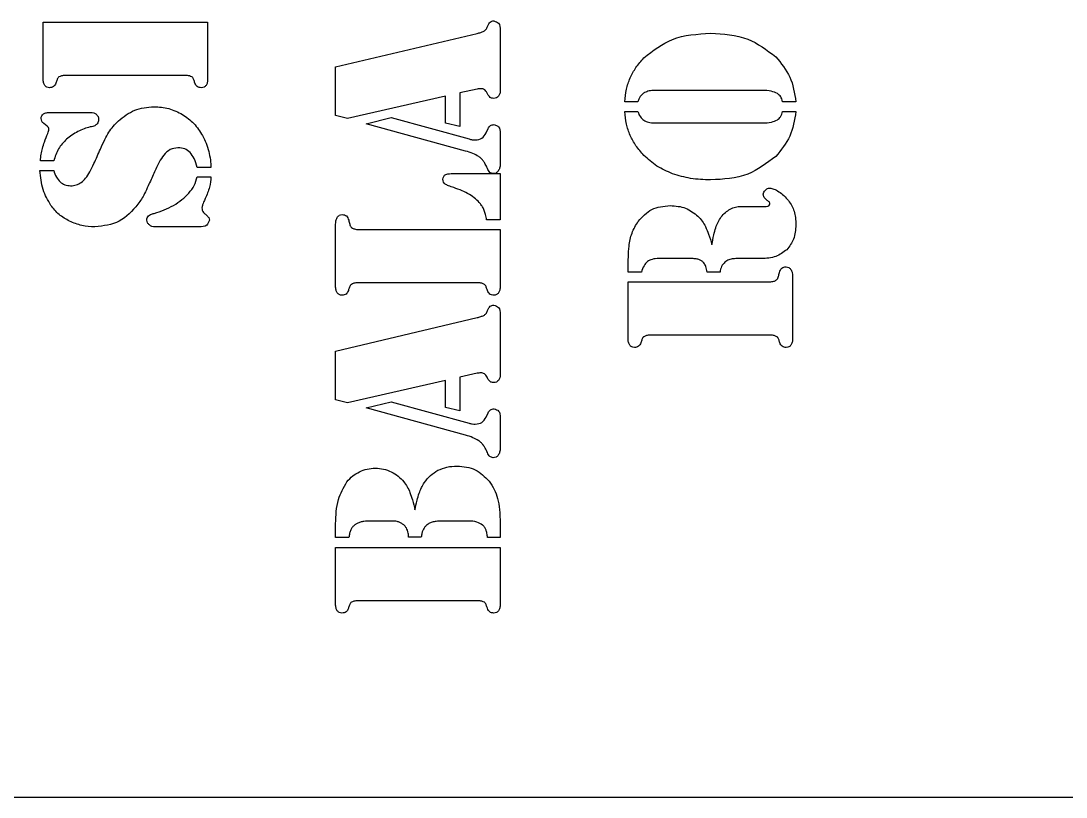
# Model space of a CAD drawing. Header units: millimetres. Extents: x -232 to 122, y -10 to 110.
# Drawn here: x -180.3 to -116.8, y 0 to 47.2 of the extents above; entities that cross this region are included whole.
import ezdxf

# ---------------------------------------------------------------- set-up
doc = ezdxf.new("R2010")
doc.units = ezdxf.units.MM
doc.layers.get('0').update_dxf_attribs({"linetype": 'CONTINUOUS'})

msp = doc.modelspace()

# ---------------------------------------------------------------- linework, layer by layer
for p, q in [((-178.996, 43.681), (-178.996, 47.131)), ((-178.996, 47.131), (-168.996, 47.131)), ((-168.996, 47.131), (-168.996, 43.681)), ((-161.216, 44.402), (-152.608, 46.439)), ((-151.216, 46.629), (-151.216, 42.974)), ((-170.33, 43.879), (-177.663, 43.879)), ((-161.216, 41.45), (-161.216, 44.402)), ((-154.542, 42.615), (-160.498, 41.267)), ((-154.542, 40.974), (-154.542, 42.615)), ((-152.608, 43.054), (-153.67, 42.82)), ((-153.67, 42.82), (-153.67, 40.776)), ((-135.267, 42.974), (-141.817, 42.974)), ((-142.843, 42.285), (-143.634, 42.285)), ((-133.238, 42.285), (-134.044, 42.285)), ((-178.528, 41.637), (-176.11, 41.637)), ((-160.498, 41.267), (-161.216, 41.45)), ((-159.355, 40.944), (-157.839, 41.318)), ((-157.839, 41.318), (-153.106, 40.021)), ((-143.634, 41.684), (-142.843, 41.684)), ((-134.044, 41.684), (-133.238, 41.684)), ((-178.747, 40.809), (-178.96, 40.97)), ((-153.319, 39.289), (-159.355, 40.944)), ((-153.67, 40.776), (-154.542, 40.974)), ((-141.817, 41.003), (-135.267, 41.003)), ((-152.066, 40.395), (-151.949, 40.651)), ((-151.216, 40.358), (-151.216, 38.498)), ((-178.352, 38.684), (-179.158, 38.684)), ((-168.799, 38.281), (-169.634, 38.281)), ((-179.194, 38.106), (-178.352, 38.106)), ((-169.634, 37.725), (-168.799, 37.725)), ((-154.198, 37.912), (-151.641, 37.912)), ((-151.641, 37.912), (-151.216, 37.912)), ((-151.216, 37.912), (-151.216, 35.113)), ((-136.564, 35.919), (-135.048, 35.919)), ((-151.216, 35.113), (-152.037, 35.113)), ((-169.524, 34.677), (-172.191, 34.677)), ((-161.216, 31.069), (-161.216, 34.776)), ((-159.832, 34.52), (-151.216, 34.52)), ((-151.216, 34.52), (-151.216, 31.069)), ((-139.634, 32.747), (-141.575, 32.747)), ((-135.333, 32.747), (-136.564, 32.747)), ((-143.436, 31.919), (-143.436, 32.109)), ((-142.623, 31.919), (-143.436, 31.919)), ((-137.846, 31.926), (-138.63, 31.926)), ((-152.549, 31.267), (-159.883, 31.267)), ((-143.436, 27.89), (-143.436, 31.34)), ((-143.436, 31.34), (-134.828, 31.34)), ((-133.436, 31.596), (-133.436, 27.89)), ((-151.216, 29.347), (-151.216, 25.692)), ((-161.216, 27.12), (-152.608, 29.157)), ((-134.769, 28.087), (-142.103, 28.087)), ((-161.216, 24.168), (-161.216, 27.12)), ((-152.608, 25.772), (-153.67, 25.538)), ((-153.67, 25.538), (-153.67, 23.494)), ((-154.542, 25.333), (-160.498, 23.985)), ((-154.542, 23.692), (-154.542, 25.333)), ((-160.498, 23.985), (-161.216, 24.168)), ((-159.355, 23.662), (-157.839, 24.036)), ((-153.319, 22.007), (-159.355, 23.662)), ((-157.839, 24.036), (-153.106, 22.739)), ((-153.67, 23.494), (-154.542, 23.692)), ((-152.066, 23.113), (-151.949, 23.369)), ((-151.216, 23.076), (-151.216, 21.216)), ((-161.216, 15.78), (-161.216, 16.622)), ((-157.626, 16.783), (-159.297, 16.783)), ((-153.121, 16.783), (-154.784, 16.783)), ((-151.216, 16.651), (-151.216, 15.78)), ((-160.41, 15.78), (-161.216, 15.78)), ((-156.015, 15.802), (-156.777, 15.802)), ((-151.216, 15.78), (-151.985, 15.78)), ((-161.216, 11.736), (-161.216, 15.186)), ((-161.216, 15.186), (-151.216, 15.186)), ((-151.216, 15.186), (-151.216, 11.736)), ((-152.549, 11.933), (-159.883, 11.933)), ((-232.36, 0), (-110.519, 0))]:
    msp.add_line(p, q)
for points, knots in [([(-151.978, 46.864), (-151.954, 46.919), (-151.913, 47.015), (-151.845, 47.094), (-151.817, 47.128)], [0, 0, 0, 0, 0.01801946, 0.03106318, 0.03106318, 0.03106318, 0.03106318]), ([(-151.817, 47.128), (-151.786, 47.149), (-151.72, 47.195), (-151.64, 47.199), (-151.597, 47.201)], [0, 0, 0, 0, 0.01099505, 0.02358325, 0.02358325, 0.02358325, 0.02358325]), ([(-151.597, 47.201), (-151.487, 47.165), (-151.224, 47.08), (-151.219, 46.795), (-151.216, 46.629)], [0, 0, 0, 0, 0.03194387, 0.07584636, 0.07584636, 0.07584636, 0.07584636]), ([(-152.608, 46.439), (-152.536, 46.458), (-152.4, 46.495), (-152.268, 46.547), (-152.205, 46.571)], [0, 0, 0, 0, 0.02231494, 0.04242236, 0.04242236, 0.04242236, 0.04242236]), ([(-152.205, 46.571), (-152.16, 46.603), (-152.055, 46.678), (-152.006, 46.797), (-151.978, 46.864)], [0, 0, 0, 0, 0.01650896, 0.03773305, 0.03773305, 0.03773305, 0.03773305]), ([(-142.476, 44.952), (-141.919, 45.387), (-140.733, 46.315), (-139.225, 46.401), (-138.425, 46.446)], [0, 0, 0, 0, 0.2071255, 0.4410805, 0.4410805, 0.4410805, 0.4410805]), ([(-138.425, 46.446), (-137.642, 46.404), (-136.172, 46.324), (-135.007, 45.434), (-134.462, 45.018)], [0, 0, 0, 0, 0.2289928, 0.4300635, 0.4300635, 0.4300635, 0.4300635]), ([(-143.311, 43.732), (-143.203, 43.949), (-142.981, 44.394), (-142.647, 44.763), (-142.476, 44.952)], [0, 0, 0, 0, 0.0723927, 0.1484423, 0.1484423, 0.1484423, 0.1484423]), ([(-134.462, 45.018), (-134.136, 44.625), (-133.474, 43.829), (-133.318, 42.805), (-133.238, 42.285)], [0, 0, 0, 0, 0.1500287, 0.30448, 0.30448, 0.30448, 0.30448]), ([(-177.663, 43.879), (-177.739, 43.878), (-177.87, 43.876), (-177.987, 43.816), (-178.037, 43.791)], [0, 0, 0, 0, 0.02226984, 0.03883973, 0.03883973, 0.03883973, 0.03883973]), ([(-169.956, 43.791), (-170.006, 43.816), (-170.122, 43.876), (-170.254, 43.878), (-170.33, 43.879)], [0, 0, 0, 0, 0.01656979, 0.03883968, 0.03883968, 0.03883968, 0.03883968]), ([(-178.897, 43.274), (-178.926, 43.331), (-178.991, 43.458), (-178.994, 43.601), (-178.996, 43.681)], [0, 0, 0, 0, 0.01883026, 0.04231246, 0.04231246, 0.04231246, 0.04231246]), ([(-178.615, 43.131), (-178.673, 43.137), (-178.785, 43.148), (-178.861, 43.232), (-178.897, 43.274)], [0, 0, 0, 0, 0.01659768, 0.03268203, 0.03268203, 0.03268203, 0.03268203]), ([(-178.22, 43.424), (-178.26, 43.339), (-178.339, 43.169), (-178.524, 43.144), (-178.615, 43.131)], [0, 0, 0, 0, 0.02641429, 0.05237773, 0.05237773, 0.05237773, 0.05237773]), ([(-178.121, 43.706), (-178.132, 43.676), (-178.168, 43.583), (-178.199, 43.488), (-178.22, 43.424)], [0, 0, 0, 0, 0.00967846, 0.02989185, 0.02989185, 0.02989185, 0.02989185]), ([(-178.037, 43.791), (-178.056, 43.777), (-178.089, 43.755), (-178.112, 43.721), (-178.121, 43.706)], [0, 0, 0, 0, 0.00690771, 0.01201784, 0.01201784, 0.01201784, 0.01201784]), ([(-169.872, 43.706), (-169.881, 43.721), (-169.903, 43.755), (-169.937, 43.777), (-169.956, 43.791)], [0, 0, 0, 0, 0.00511024, 0.01201788, 0.01201788, 0.01201788, 0.01201788]), ([(-169.773, 43.424), (-169.794, 43.488), (-169.825, 43.583), (-169.86, 43.676), (-169.872, 43.706)], [0, 0, 0, 0, 0.0202134, 0.02989186, 0.02989186, 0.02989186, 0.02989186]), ([(-169.377, 43.131), (-169.469, 43.144), (-169.654, 43.169), (-169.733, 43.339), (-169.773, 43.424)], [0, 0, 0, 0, 0.02596343, 0.05237773, 0.05237773, 0.05237773, 0.05237773]), ([(-169.095, 43.274), (-169.132, 43.232), (-169.207, 43.148), (-169.32, 43.137), (-169.377, 43.131)], [0, 0, 0, 0, 0.0160844, 0.03268199, 0.03268199, 0.03268199, 0.03268199]), ([(-168.996, 43.681), (-168.998, 43.601), (-169.002, 43.458), (-169.067, 43.331), (-169.095, 43.274)], [0, 0, 0, 0, 0.0234822, 0.04231247, 0.04231247, 0.04231247, 0.04231247]), ([(-143.634, 42.285), (-143.612, 42.54), (-143.571, 43.037), (-143.396, 43.505), (-143.311, 43.732)], [0, 0, 0, 0, 0.0763756, 0.1488615, 0.1488615, 0.1488615, 0.1488615]), ([(-152.388, 43.076), (-152.428, 43.076), (-152.501, 43.074), (-152.574, 43.061), (-152.608, 43.054)], [0, 0, 0, 0, 0.01173448, 0.0221225, 0.0221225, 0.0221225, 0.0221225]), ([(-152.169, 43.018), (-152.201, 43.035), (-152.269, 43.071), (-152.347, 43.075), (-152.388, 43.076)], [0, 0, 0, 0, 0.01082289, 0.02299931, 0.02299931, 0.02299931, 0.02299931]), ([(-152.007, 42.813), (-152.03, 42.856), (-152.072, 42.935), (-152.139, 42.992), (-152.169, 43.018)], [0, 0, 0, 0, 0.01463834, 0.02629676, 0.02629676, 0.02629676, 0.02629676]), ([(-151.824, 42.549), (-151.853, 42.58), (-151.926, 42.659), (-151.977, 42.754), (-152.007, 42.813)], [0, 0, 0, 0, 0.01259488, 0.03222606, 0.03222606, 0.03222606, 0.03222606]), ([(-151.322, 42.622), (-151.361, 42.584), (-151.439, 42.506), (-151.549, 42.496), (-151.604, 42.49)], [0, 0, 0, 0, 0.01583185, 0.03201376, 0.03201376, 0.03201376, 0.03201376]), ([(-151.216, 42.974), (-151.219, 42.906), (-151.225, 42.779), (-151.291, 42.672), (-151.322, 42.622)], [0, 0, 0, 0, 0.01995765, 0.03728281, 0.03728281, 0.03728281, 0.03728281]), ([(-142.674, 42.633), (-142.704, 42.585), (-142.773, 42.475), (-142.818, 42.353), (-142.843, 42.285)], [0, 0, 0, 0, 0.01707256, 0.03875493, 0.03875493, 0.03875493, 0.03875493]), ([(-142.432, 42.842), (-142.48, 42.812), (-142.572, 42.755), (-142.641, 42.673), (-142.674, 42.633)], [0, 0, 0, 0, 0.01676738, 0.03212496, 0.03212496, 0.03212496, 0.03212496]), ([(-141.817, 42.974), (-141.935, 42.971), (-142.149, 42.966), (-142.344, 42.88), (-142.432, 42.842)], [0, 0, 0, 0, 0.03495444, 0.06346465, 0.06346465, 0.06346465, 0.06346465]), ([(-134.359, 42.776), (-134.483, 42.833), (-134.77, 42.966), (-135.087, 42.971), (-135.267, 42.974)], [0, 0, 0, 0, 0.04054062, 0.09388402, 0.09388402, 0.09388402, 0.09388402]), ([(-134.158, 42.582), (-134.184, 42.617), (-134.242, 42.692), (-134.318, 42.747), (-134.359, 42.776)], [0, 0, 0, 0, 0.01326107, 0.02812054, 0.02812054, 0.02812054, 0.02812054]), ([(-134.044, 42.285), (-134.058, 42.343), (-134.084, 42.446), (-134.135, 42.54), (-134.158, 42.582)], [0, 0, 0, 0, 0.01767432, 0.03188523, 0.03188523, 0.03188523, 0.03188523]), ([(-174.425, 41.117), (-174.108, 41.369), (-173.474, 41.873), (-172.667, 41.945), (-172.264, 41.981)], [0, 0, 0, 0, 0.1187182, 0.2373697, 0.2373697, 0.2373697, 0.2373697]), ([(-172.264, 41.981), (-171.957, 41.962), (-171.348, 41.925), (-170.804, 41.649), (-170.535, 41.512)], [0, 0, 0, 0, 0.0912323, 0.1808383, 0.1808383, 0.1808383, 0.1808383]), ([(-151.604, 42.49), (-151.648, 42.491), (-151.727, 42.493), (-151.794, 42.532), (-151.824, 42.549)], [0, 0, 0, 0, 0.01290394, 0.02306178, 0.02306178, 0.02306178, 0.02306178]), ([(-179.121, 41.256), (-179.116, 41.317), (-179.107, 41.433), (-179.02, 41.509), (-178.978, 41.545)], [0, 0, 0, 0, 0.01749298, 0.03344124, 0.03344124, 0.03344124, 0.03344124]), ([(-178.978, 41.545), (-178.918, 41.572), (-178.775, 41.634), (-178.618, 41.636), (-178.528, 41.637)], [0, 0, 0, 0, 0.01964614, 0.0463927, 0.0463927, 0.0463927, 0.0463927]), ([(-176.11, 41.637), (-176.043, 41.633), (-175.916, 41.625), (-175.812, 41.551), (-175.762, 41.516)], [0, 0, 0, 0, 0.01955722, 0.03749338, 0.03749338, 0.03749338, 0.03749338]), ([(-175.762, 41.516), (-175.722, 41.472), (-175.642, 41.384), (-175.632, 41.265), (-175.626, 41.205)], [0, 0, 0, 0, 0.01716191, 0.03479815, 0.03479815, 0.03479815, 0.03479815]), ([(-170.535, 41.512), (-170.287, 41.34), (-169.789, 40.995), (-169.466, 40.481), (-169.304, 40.223)], [0, 0, 0, 0, 0.0894141, 0.1799021, 0.1799021, 0.1799021, 0.1799021]), ([(-143.311, 40.241), (-143.396, 40.468), (-143.571, 40.934), (-143.613, 41.43), (-143.634, 41.684)], [0, 0, 0, 0, 0.0722246, 0.1485095, 0.1485095, 0.1485095, 0.1485095]), ([(-142.843, 41.684), (-142.799, 41.572), (-142.72, 41.368), (-142.557, 41.223), (-142.484, 41.157)], [0, 0, 0, 0, 0.03546728, 0.06460906, 0.06460906, 0.06460906, 0.06460906]), ([(-133.238, 41.684), (-133.319, 41.167), (-133.48, 40.147), (-134.137, 39.351), (-134.462, 38.959)], [0, 0, 0, 0, 0.1540057, 0.3036754, 0.3036754, 0.3036754, 0.3036754]), ([(-134.359, 41.179), (-134.29, 41.24), (-134.135, 41.376), (-134.076, 41.575), (-134.044, 41.684)], [0, 0, 0, 0, 0.02720133, 0.06063424, 0.06063424, 0.06063424, 0.06063424]), ([(-178.96, 40.97), (-179.007, 41.01), (-179.096, 41.085), (-179.113, 41.201), (-179.121, 41.256)], [0, 0, 0, 0, 0.01775424, 0.033835, 0.033835, 0.033835, 0.033835]), ([(-178.652, 40.604), (-178.655, 40.646), (-178.661, 40.727), (-178.72, 40.783), (-178.747, 40.809)], [0, 0, 0, 0, 0.0123202, 0.02336547, 0.02336547, 0.02336547, 0.02336547]), ([(-176.147, 40.75), (-176.269, 40.717), (-176.525, 40.649), (-176.763, 40.532), (-176.886, 40.472)], [0, 0, 0, 0, 0.03806747, 0.07922089, 0.07922089, 0.07922089, 0.07922089]), ([(-175.865, 40.827), (-175.902, 40.813), (-175.993, 40.779), (-176.09, 40.761), (-176.147, 40.75)], [0, 0, 0, 0, 0.01193219, 0.02928468, 0.02928468, 0.02928468, 0.02928468]), ([(-175.722, 40.933), (-175.742, 40.912), (-175.785, 40.87), (-175.838, 40.842), (-175.865, 40.827)], [0, 0, 0, 0, 0.00881498, 0.0178925, 0.0178925, 0.0178925, 0.0178925]), ([(-175.626, 41.205), (-175.631, 41.156), (-175.639, 41.058), (-175.694, 40.975), (-175.722, 40.933)], [0, 0, 0, 0, 0.0143021, 0.02913843, 0.02913843, 0.02913843, 0.02913843]), ([(-175, 40.432), (-174.917, 40.552), (-174.747, 40.799), (-174.534, 41.009), (-174.425, 41.117)], [0, 0, 0, 0, 0.04375663, 0.0896168, 0.0896168, 0.0896168, 0.0896168]), ([(-151.949, 40.651), (-151.907, 40.722), (-151.823, 40.861), (-151.662, 40.883), (-151.582, 40.893)], [0, 0, 0, 0, 0.02331183, 0.04610573, 0.04610573, 0.04610573, 0.04610573]), ([(-151.582, 40.893), (-151.476, 40.86), (-151.227, 40.783), (-151.22, 40.513), (-151.216, 40.358)], [0, 0, 0, 0, 0.03055311, 0.07169498, 0.07169498, 0.07169498, 0.07169498]), ([(-142.484, 41.157), (-142.392, 41.112), (-142.182, 41.01), (-141.948, 41.006), (-141.817, 41.003)], [0, 0, 0, 0, 0.03030444, 0.06914016, 0.06914016, 0.06914016, 0.06914016]), ([(-135.267, 41.003), (-135.081, 41.003), (-134.766, 41.004), (-134.477, 41.128), (-134.359, 41.179)], [0, 0, 0, 0, 0.05512054, 0.09336347, 0.09336347, 0.09336347, 0.09336347]), ([(-179.044, 39.446), (-179.004, 39.577), (-178.909, 39.888), (-178.783, 40.188), (-178.711, 40.362)], [0, 0, 0, 0, 0.04097869, 0.09750392, 0.09750392, 0.09750392, 0.09750392]), ([(-178.711, 40.362), (-178.694, 40.406), (-178.663, 40.484), (-178.656, 40.567), (-178.652, 40.604)], [0, 0, 0, 0, 0.01407401, 0.02497873, 0.02497873, 0.02497873, 0.02497873]), ([(-176.886, 40.472), (-177.009, 40.404), (-177.25, 40.271), (-177.463, 40.096), (-177.568, 40.01)], [0, 0, 0, 0, 0.0419642, 0.08244414, 0.08244414, 0.08244414, 0.08244414]), ([(-175.517, 39.41), (-175.43, 39.607), (-175.276, 39.957), (-175.084, 40.287), (-175, 40.432)], [0, 0, 0, 0, 0.0645282, 0.1145871, 0.1145871, 0.1145871, 0.1145871]), ([(-169.304, 40.223), (-169.23, 40.071), (-169.077, 39.761), (-168.983, 39.429), (-168.934, 39.259)], [0, 0, 0, 0, 0.0506113, 0.1033784, 0.1033784, 0.1033784, 0.1033784]), ([(-152.725, 39.963), (-152.582, 39.981), (-152.293, 40.019), (-152.142, 40.269), (-152.066, 40.395)], [0, 0, 0, 0, 0.04100969, 0.08280041, 0.08280041, 0.08280041, 0.08280041]), ([(-142.476, 39.025), (-142.647, 39.214), (-142.98, 39.582), (-143.203, 40.025), (-143.311, 40.241)], [0, 0, 0, 0, 0.0759788, 0.1481316, 0.1481316, 0.1481316, 0.1481316]), ([(-179.158, 38.684), (-179.147, 38.822), (-179.126, 39.078), (-179.07, 39.329), (-179.044, 39.446)], [0, 0, 0, 0, 0.04125079, 0.07711569, 0.07711569, 0.07711569, 0.07711569]), ([(-177.568, 40.01), (-177.749, 39.822), (-178.115, 39.442), (-178.272, 38.938), (-178.352, 38.684)], [0, 0, 0, 0, 0.077268, 0.1559336, 0.1559336, 0.1559336, 0.1559336]), ([(-176.161, 38.018), (-176.078, 38.185), (-175.851, 38.643), (-175.647, 39.112), (-175.517, 39.41)], [0, 0, 0, 0, 0.0558629, 0.1534185, 0.1534185, 0.1534185, 0.1534185]), ([(-170.806, 39.483), (-170.967, 39.461), (-171.306, 39.416), (-171.545, 39.172), (-171.67, 39.043)], [0, 0, 0, 0, 0.04744403, 0.09950511, 0.09950511, 0.09950511, 0.09950511]), ([(-170.062, 39.201), (-170.165, 39.283), (-170.383, 39.456), (-170.66, 39.474), (-170.806, 39.483)], [0, 0, 0, 0, 0.03863231, 0.08125261, 0.08125261, 0.08125261, 0.08125261]), ([(-153.106, 40.021), (-153.041, 40.004), (-152.916, 39.972), (-152.787, 39.966), (-152.725, 39.963)], [0, 0, 0, 0, 0.02026279, 0.03863626, 0.03863626, 0.03863626, 0.03863626]), ([(-171.67, 39.043), (-171.764, 38.904), (-172, 38.552), (-172.169, 38.164), (-172.271, 37.93)], [0, 0, 0, 0, 0.0504006, 0.1267494, 0.1267494, 0.1267494, 0.1267494]), ([(-169.634, 38.281), (-169.682, 38.47), (-169.768, 38.805), (-169.973, 39.081), (-170.062, 39.201)], [0, 0, 0, 0, 0.0578593, 0.1022817, 0.1022817, 0.1022817, 0.1022817]), ([(-168.934, 39.259), (-168.895, 39.091), (-168.819, 38.77), (-168.805, 38.439), (-168.799, 38.281)], [0, 0, 0, 0, 0.05165109, 0.09893381, 0.09893381, 0.09893381, 0.09893381]), ([(-152.52, 38.952), (-152.635, 39.019), (-152.886, 39.165), (-153.166, 39.245), (-153.319, 39.289)], [0, 0, 0, 0, 0.03965743, 0.08697578, 0.08697578, 0.08697578, 0.08697578]), ([(-152.231, 38.677), (-152.271, 38.725), (-152.357, 38.828), (-152.464, 38.909), (-152.52, 38.952)], [0, 0, 0, 0, 0.01880713, 0.0400182, 0.0400182, 0.0400182, 0.0400182]), ([(-140.729, 37.908), (-141.057, 38.047), (-141.703, 38.32), (-142.221, 38.793), (-142.476, 39.025)], [0, 0, 0, 0, 0.1060311, 0.208736, 0.208736, 0.208736, 0.208736]), ([(-134.462, 38.959), (-135.007, 38.543), (-136.172, 37.653), (-137.642, 37.573), (-138.425, 37.531)], [0, 0, 0, 0, 0.2010709, 0.4300634, 0.4300634, 0.4300634, 0.4300634]), ([(-151.993, 38.234), (-152.032, 38.322), (-152.1, 38.476), (-152.192, 38.617), (-152.231, 38.677)], [0, 0, 0, 0, 0.02895774, 0.05038113, 0.05038113, 0.05038113, 0.05038113]), ([(-151.641, 37.912), (-151.711, 37.932), (-151.878, 37.979), (-151.951, 38.141), (-151.993, 38.234)], [0, 0, 0, 0, 0.02102005, 0.04987418, 0.04987418, 0.04987418, 0.04987418]), ([(-151.216, 38.498), (-151.219, 38.415), (-151.224, 38.263), (-151.297, 38.13), (-151.33, 38.069)], [0, 0, 0, 0, 0.02443292, 0.0448806, 0.0448806, 0.0448806, 0.0448806]), ([(-178.528, 35.981), (-178.706, 36.294), (-179.082, 36.952), (-179.155, 37.708), (-179.194, 38.106)], [0, 0, 0, 0, 0.1067313, 0.2249132, 0.2249132, 0.2249132, 0.2249132]), ([(-178.352, 38.106), (-178.308, 37.967), (-178.228, 37.709), (-178.049, 37.507), (-177.967, 37.413)], [0, 0, 0, 0, 0.04304008, 0.07998583, 0.07998583, 0.07998583, 0.07998583]), ([(-176.685, 37.373), (-176.591, 37.456), (-176.381, 37.641), (-176.239, 37.884), (-176.161, 38.018)], [0, 0, 0, 0, 0.03736722, 0.08354154, 0.08354154, 0.08354154, 0.08354154]), ([(-172.271, 37.93), (-172.382, 37.676), (-172.564, 37.261), (-172.759, 36.853), (-172.835, 36.695)], [0, 0, 0, 0, 0.0831339, 0.13573, 0.13573, 0.13573, 0.13573]), ([(-170.139, 36.728), (-170.019, 36.877), (-169.781, 37.174), (-169.683, 37.542), (-169.634, 37.725)], [0, 0, 0, 0, 0.0567012, 0.1128244, 0.1128244, 0.1128244, 0.1128244]), ([(-168.799, 37.725), (-168.817, 37.511), (-168.856, 37.051), (-169.043, 36.627), (-169.143, 36.399)], [0, 0, 0, 0, 0.0637705, 0.1378325, 0.1378325, 0.1378325, 0.1378325]), ([(-154.689, 37.567), (-154.682, 37.631), (-154.669, 37.755), (-154.569, 37.831), (-154.52, 37.868)], [0, 0, 0, 0, 0.01825818, 0.03587295, 0.03587295, 0.03587295, 0.03587295]), ([(-154.56, 37.278), (-154.598, 37.316), (-154.676, 37.396), (-154.684, 37.508), (-154.689, 37.567)], [0, 0, 0, 0, 0.01551757, 0.03257945, 0.03257945, 0.03257945, 0.03257945]), ([(-154.52, 37.868), (-154.48, 37.88), (-154.376, 37.913), (-154.266, 37.912), (-154.198, 37.912)], [0, 0, 0, 0, 0.0125294, 0.03270584, 0.03270584, 0.03270584, 0.03270584]), ([(-151.33, 38.069), (-151.371, 38.023), (-151.455, 37.931), (-151.579, 37.918), (-151.641, 37.912)], [0, 0, 0, 0, 0.01790992, 0.03601723, 0.03601723, 0.03601723, 0.03601723]), ([(-138.425, 37.531), (-138.832, 37.544), (-139.617, 37.569), (-140.368, 37.798), (-140.729, 37.908)], [0, 0, 0, 0, 0.1217032, 0.23438, 0.23438, 0.23438, 0.23438]), ([(-177.967, 37.413), (-177.874, 37.344), (-177.684, 37.202), (-177.447, 37.184), (-177.326, 37.175)], [0, 0, 0, 0, 0.03408201, 0.0696568, 0.0696568, 0.0696568, 0.0696568]), ([(-177.326, 37.175), (-177.209, 37.183), (-176.979, 37.197), (-176.782, 37.315), (-176.685, 37.373)], [0, 0, 0, 0, 0.03469484, 0.06794924, 0.06794924, 0.06794924, 0.06794924]), ([(-154.029, 37.062), (-154.143, 37.094), (-154.328, 37.147), (-154.496, 37.241), (-154.56, 37.278)], [0, 0, 0, 0, 0.03527181, 0.05751414, 0.05751414, 0.05751414, 0.05751414]), ([(-153.084, 36.644), (-153.232, 36.726), (-153.534, 36.894), (-153.862, 37.005), (-154.029, 37.062)], [0, 0, 0, 0, 0.0505422, 0.1035108, 0.1035108, 0.1035108, 0.1035108]), ([(-135.223, 36.659), (-135.216, 36.702), (-135.199, 36.799), (-135.13, 36.869), (-135.092, 36.908)], [0, 0, 0, 0, 0.01288316, 0.02878667, 0.02878667, 0.02878667, 0.02878667]), ([(-135.092, 36.908), (-135.05, 36.944), (-134.973, 37.011), (-134.873, 37.026), (-134.828, 37.032)], [0, 0, 0, 0, 0.01615972, 0.02970922, 0.02970922, 0.02970922, 0.02970922]), ([(-134.828, 37.032), (-134.742, 37.019), (-134.543, 36.989), (-134.372, 36.879), (-134.275, 36.816)], [0, 0, 0, 0, 0.0257565, 0.05996791, 0.05996791, 0.05996791, 0.05996791]), ([(-172.835, 36.695), (-172.894, 36.585), (-173.012, 36.363), (-173.158, 36.158), (-173.231, 36.054)], [0, 0, 0, 0, 0.03747305, 0.07539363, 0.07539363, 0.07539363, 0.07539363]), ([(-171.07, 35.985), (-170.895, 36.093), (-170.556, 36.305), (-170.276, 36.59), (-170.139, 36.728)], [0, 0, 0, 0, 0.0613652, 0.1194753, 0.1194753, 0.1194753, 0.1194753]), ([(-169.143, 36.399), (-169.178, 36.323), (-169.235, 36.2), (-169.285, 36.073), (-169.304, 36.025)], [0, 0, 0, 0, 0.02508624, 0.04069702, 0.04069702, 0.04069702, 0.04069702]), ([(-152.418, 36.08), (-152.51, 36.183), (-152.706, 36.401), (-152.953, 36.56), (-153.084, 36.644)], [0, 0, 0, 0, 0.04118638, 0.0876857, 0.0876857, 0.0876857, 0.0876857]), ([(-134.974, 36.285), (-135.047, 36.341), (-135.173, 36.438), (-135.208, 36.592), (-135.223, 36.659)], [0, 0, 0, 0, 0.02629017, 0.04615581, 0.04615581, 0.04615581, 0.04615581]), ([(-134.846, 36.172), (-134.862, 36.188), (-134.902, 36.229), (-134.947, 36.264), (-134.974, 36.285)], [0, 0, 0, 0, 0.00686401, 0.01714734, 0.01714734, 0.01714734, 0.01714734]), ([(-134.275, 36.816), (-134.168, 36.739), (-133.953, 36.583), (-133.78, 36.38), (-133.692, 36.278)], [0, 0, 0, 0, 0.03925944, 0.07956599, 0.07956599, 0.07956599, 0.07956599]), ([(-133.692, 36.278), (-133.618, 36.176), (-133.47, 35.976), (-133.386, 35.741), (-133.344, 35.626)], [0, 0, 0, 0, 0.0375896, 0.07425497, 0.07425497, 0.07425497, 0.07425497]), ([(-177.388, 35.021), (-177.612, 35.146), (-178.053, 35.393), (-178.371, 35.787), (-178.528, 35.981)], [0, 0, 0, 0, 0.0759748, 0.1501908, 0.1501908, 0.1501908, 0.1501908]), ([(-173.231, 36.054), (-173.582, 35.653), (-174.278, 34.857), (-175.327, 34.737), (-175.846, 34.677)], [0, 0, 0, 0, 0.1541861, 0.3052325, 0.3052325, 0.3052325, 0.3052325]), ([(-172.249, 35.498), (-172.043, 35.56), (-171.634, 35.683), (-171.257, 35.885), (-171.07, 35.985)], [0, 0, 0, 0, 0.0643755, 0.1278954, 0.1278954, 0.1278954, 0.1278954]), ([(-169.304, 36.025), (-169.315, 35.992), (-169.335, 35.927), (-169.339, 35.86), (-169.341, 35.827)], [0, 0, 0, 0, 0.01044118, 0.02019123, 0.02019123, 0.02019123, 0.02019123]), ([(-169.341, 35.827), (-169.34, 35.784), (-169.339, 35.707), (-169.307, 35.638), (-169.293, 35.607)], [0, 0, 0, 0, 0.01287567, 0.02270496, 0.02270496, 0.02270496, 0.02270496]), ([(-169.293, 35.607), (-169.266, 35.575), (-169.194, 35.489), (-169.108, 35.418), (-169.055, 35.373)], [0, 0, 0, 0, 0.01265493, 0.03346989, 0.03346989, 0.03346989, 0.03346989]), ([(-152.183, 35.681), (-152.214, 35.75), (-152.276, 35.893), (-152.37, 36.017), (-152.418, 36.08)], [0, 0, 0, 0, 0.02269018, 0.04644202, 0.04644202, 0.04644202, 0.04644202]), ([(-152.037, 35.113), (-152.057, 35.221), (-152.094, 35.413), (-152.156, 35.599), (-152.183, 35.681)], [0, 0, 0, 0, 0.03288771, 0.05869447, 0.05869447, 0.05869447, 0.05869447]), ([(-142.821, 35.01), (-142.565, 35.29), (-142.044, 35.862), (-141.273, 35.933), (-140.879, 35.97)], [0, 0, 0, 0, 0.1095616, 0.2236513, 0.2236513, 0.2236513, 0.2236513]), ([(-140.879, 35.97), (-140.554, 35.947), (-139.924, 35.902), (-139.427, 35.513), (-139.187, 35.325)], [0, 0, 0, 0, 0.0953283, 0.1847943, 0.1847943, 0.1847943, 0.1847943]), ([(-137.773, 35.281), (-137.695, 35.378), (-137.541, 35.566), (-137.333, 35.692), (-137.231, 35.754)], [0, 0, 0, 0, 0.03688027, 0.07238964, 0.07238964, 0.07238964, 0.07238964]), ([(-137.231, 35.754), (-137.124, 35.802), (-136.912, 35.898), (-136.68, 35.912), (-136.564, 35.919)], [0, 0, 0, 0, 0.03469504, 0.06919113, 0.06919113, 0.06919113, 0.06919113]), ([(-135.048, 35.919), (-134.98, 35.92), (-134.863, 35.922), (-134.828, 36.028), (-134.813, 36.073)], [0, 0, 0, 0, 0.01799818, 0.03093977, 0.03093977, 0.03093977, 0.03093977]), ([(-134.813, 36.073), (-134.814, 36.091), (-134.817, 36.127), (-134.837, 36.157), (-134.846, 36.172)], [0, 0, 0, 0, 0.00546543, 0.0105887, 0.0105887, 0.0105887, 0.0105887]), ([(-133.344, 35.626), (-133.313, 35.499), (-133.247, 35.227), (-133.241, 34.947), (-133.238, 34.798)], [0, 0, 0, 0, 0.03909871, 0.08368335, 0.08368335, 0.08368335, 0.08368335]), ([(-175.846, 34.677), (-176.117, 34.691), (-176.651, 34.717), (-177.145, 34.921), (-177.388, 35.021)], [0, 0, 0, 0, 0.0807713, 0.1590546, 0.1590546, 0.1590546, 0.1590546]), ([(-172.689, 35.087), (-172.688, 35.137), (-172.686, 35.232), (-172.626, 35.305), (-172.597, 35.34)], [0, 0, 0, 0, 0.01450533, 0.02758554, 0.02758554, 0.02758554, 0.02758554]), ([(-172.539, 34.794), (-172.58, 34.835), (-172.663, 34.916), (-172.68, 35.031), (-172.689, 35.087)], [0, 0, 0, 0, 0.01710692, 0.0337426, 0.0337426, 0.0337426, 0.0337426]), ([(-172.597, 35.34), (-172.553, 35.371), (-172.447, 35.444), (-172.322, 35.478), (-172.249, 35.498)], [0, 0, 0, 0, 0.01608441, 0.0384411, 0.0384411, 0.0384411, 0.0384411]), ([(-168.894, 35.087), (-168.934, 34.968), (-169.03, 34.683), (-169.342, 34.679), (-169.524, 34.677)], [0, 0, 0, 0, 0.03456641, 0.08291944, 0.08291944, 0.08291944, 0.08291944]), ([(-169.055, 35.373), (-169.008, 35.331), (-168.922, 35.253), (-168.903, 35.139), (-168.894, 35.087)], [0, 0, 0, 0, 0.0182976, 0.03367023, 0.03367023, 0.03367023, 0.03367023]), ([(-161.216, 34.776), (-161.216, 34.87), (-161.215, 35.03), (-161.154, 35.177), (-161.128, 35.238)], [0, 0, 0, 0, 0.02774291, 0.04738115, 0.04738115, 0.04738115, 0.04738115]), ([(-161.128, 35.238), (-161.088, 35.293), (-161.011, 35.399), (-160.882, 35.419), (-160.821, 35.428)], [0, 0, 0, 0, 0.01969179, 0.0375543, 0.0375543, 0.0375543, 0.0375543]), ([(-160.821, 35.428), (-160.723, 35.411), (-160.519, 35.376), (-160.452, 35.179), (-160.418, 35.076)], [0, 0, 0, 0, 0.02762659, 0.05753394, 0.05753394, 0.05753394, 0.05753394]), ([(-160.418, 35.076), (-160.401, 35), (-160.375, 34.887), (-160.341, 34.776), (-160.33, 34.739)], [0, 0, 0, 0, 0.02336578, 0.03483857, 0.03483857, 0.03483857, 0.03483857]), ([(-143.377, 33.494), (-143.335, 33.768), (-143.251, 34.311), (-142.963, 34.779), (-142.821, 35.01)], [0, 0, 0, 0, 0.0823819, 0.1630007, 0.1630007, 0.1630007, 0.1630007]), ([(-139.187, 35.325), (-139.098, 35.231), (-138.919, 35.039), (-138.795, 34.808), (-138.733, 34.692)], [0, 0, 0, 0, 0.0387676, 0.07826614, 0.07826614, 0.07826614, 0.07826614]), ([(-138.11, 34.626), (-138.065, 34.743), (-137.977, 34.974), (-137.84, 35.18), (-137.773, 35.281)], [0, 0, 0, 0, 0.03750436, 0.0739261, 0.0739261, 0.0739261, 0.0739261]), ([(-172.191, 34.677), (-172.256, 34.681), (-172.382, 34.69), (-172.487, 34.76), (-172.539, 34.794)], [0, 0, 0, 0, 0.0191812, 0.03729943, 0.03729943, 0.03729943, 0.03729943]), ([(-160.33, 34.739), (-160.32, 34.721), (-160.296, 34.68), (-160.261, 34.647), (-160.242, 34.629)], [0, 0, 0, 0, 0.00625143, 0.01415241, 0.01415241, 0.01415241, 0.01415241]), ([(-160.242, 34.629), (-160.187, 34.598), (-160.061, 34.524), (-159.914, 34.521), (-159.832, 34.52)], [0, 0, 0, 0, 0.01875746, 0.04308887, 0.04308887, 0.04308887, 0.04308887]), ([(-138.733, 34.692), (-138.668, 34.54), (-138.514, 34.181), (-138.402, 33.806), (-138.337, 33.589)], [0, 0, 0, 0, 0.0493672, 0.1172198, 0.1172198, 0.1172198, 0.1172198]), ([(-138.337, 33.589), (-138.306, 33.789), (-138.251, 34.139), (-138.152, 34.48), (-138.11, 34.626)], [0, 0, 0, 0, 0.0605868, 0.1062148, 0.1062148, 0.1062148, 0.1062148]), ([(-133.238, 34.798), (-133.255, 34.5), (-133.286, 33.939), (-133.63, 33.496), (-133.791, 33.289)], [0, 0, 0, 0, 0.0871841, 0.1641547, 0.1641547, 0.1641547, 0.1641547]), ([(-143.436, 32.109), (-143.434, 32.36), (-143.432, 32.823), (-143.394, 33.283), (-143.377, 33.494)], [0, 0, 0, 0, 0.075289, 0.1386285, 0.1386285, 0.1386285, 0.1386285]), ([(-133.791, 33.289), (-134.004, 33.131), (-134.46, 32.792), (-135.029, 32.762), (-135.333, 32.747)], [0, 0, 0, 0, 0.0776968, 0.1667379, 0.1667379, 0.1667379, 0.1667379]), ([(-142.264, 32.567), (-142.338, 32.487), (-142.509, 32.301), (-142.581, 32.057), (-142.623, 31.919)], [0, 0, 0, 0, 0.03236491, 0.07496346, 0.07496346, 0.07496346, 0.07496346]), ([(-141.575, 32.747), (-141.713, 32.744), (-141.958, 32.738), (-142.171, 32.619), (-142.264, 32.567)], [0, 0, 0, 0, 0.04054206, 0.07212587, 0.07212587, 0.07212587, 0.07212587]), ([(-139.136, 32.692), (-139.205, 32.708), (-139.369, 32.745), (-139.537, 32.746), (-139.634, 32.747)], [0, 0, 0, 0, 0.02128205, 0.05025221, 0.05025221, 0.05025221, 0.05025221]), ([(-138.835, 32.49), (-138.88, 32.535), (-138.967, 32.622), (-139.08, 32.669), (-139.136, 32.692)], [0, 0, 0, 0, 0.01875404, 0.03648785, 0.03648785, 0.03648785, 0.03648785]), ([(-138.63, 31.926), (-138.649, 32.042), (-138.681, 32.244), (-138.789, 32.417), (-138.835, 32.49)], [0, 0, 0, 0, 0.03482791, 0.06056884, 0.06056884, 0.06056884, 0.06056884]), ([(-137.546, 32.534), (-137.623, 32.453), (-137.785, 32.281), (-137.825, 32.048), (-137.846, 31.926)], [0, 0, 0, 0, 0.03286617, 0.06916966, 0.06916966, 0.06916966, 0.06916966]), ([(-137.04, 32.739), (-137.134, 32.722), (-137.317, 32.689), (-137.471, 32.585), (-137.546, 32.534)], [0, 0, 0, 0, 0.02816289, 0.05508351, 0.05508351, 0.05508351, 0.05508351]), ([(-136.564, 32.747), (-136.672, 32.747), (-136.831, 32.748), (-136.99, 32.741), (-137.04, 32.739)], [0, 0, 0, 0, 0.03241805, 0.04762955, 0.04762955, 0.04762955, 0.04762955]), ([(-134.326, 31.56), (-134.315, 31.596), (-134.282, 31.708), (-134.254, 31.821), (-134.234, 31.897)], [0, 0, 0, 0, 0.01144687, 0.03492461, 0.03492461, 0.03492461, 0.03492461]), ([(-134.234, 31.897), (-134.2, 31.999), (-134.133, 32.197), (-133.929, 32.232), (-133.832, 32.249)], [0, 0, 0, 0, 0.02990743, 0.05753402, 0.05753402, 0.05753402, 0.05753402]), ([(-133.832, 32.249), (-133.77, 32.239), (-133.641, 32.219), (-133.564, 32.114), (-133.524, 32.058)], [0, 0, 0, 0, 0.0178624, 0.03755426, 0.03755426, 0.03755426, 0.03755426]), ([(-133.524, 32.058), (-133.498, 31.997), (-133.437, 31.85), (-133.436, 31.69), (-133.436, 31.596)], [0, 0, 0, 0, 0.01963813, 0.04738102, 0.04738102, 0.04738102, 0.04738102]), ([(-160.256, 31.179), (-160.276, 31.166), (-160.309, 31.143), (-160.331, 31.109), (-160.341, 31.095)], [0, 0, 0, 0, 0.00690772, 0.01201799, 0.01201799, 0.01201799, 0.01201799]), ([(-159.883, 31.267), (-159.958, 31.266), (-160.09, 31.264), (-160.207, 31.204), (-160.256, 31.179)], [0, 0, 0, 0, 0.0222699, 0.03883966, 0.03883966, 0.03883966, 0.03883966]), ([(-152.176, 31.179), (-152.226, 31.204), (-152.342, 31.264), (-152.474, 31.266), (-152.549, 31.267)], [0, 0, 0, 0, 0.01656976, 0.03883961, 0.03883961, 0.03883961, 0.03883961]), ([(-152.092, 31.095), (-152.101, 31.109), (-152.123, 31.143), (-152.157, 31.166), (-152.176, 31.179)], [0, 0, 0, 0, 0.00511027, 0.01201804, 0.01201804, 0.01201804, 0.01201804]), ([(-134.828, 31.34), (-134.744, 31.341), (-134.597, 31.343), (-134.471, 31.418), (-134.418, 31.45)], [0, 0, 0, 0, 0.02469562, 0.04312456, 0.04312456, 0.04312456, 0.04312456]), ([(-134.418, 31.45), (-134.396, 31.468), (-134.359, 31.499), (-134.336, 31.541), (-134.326, 31.56)], [0, 0, 0, 0, 0.00822596, 0.01442954, 0.01442954, 0.01442954, 0.01442954]), ([(-161.117, 30.662), (-161.146, 30.719), (-161.211, 30.846), (-161.214, 30.99), (-161.216, 31.069)], [0, 0, 0, 0, 0.01883026, 0.04231246, 0.04231246, 0.04231246, 0.04231246]), ([(-160.835, 30.52), (-160.892, 30.525), (-161.005, 30.536), (-161.08, 30.621), (-161.117, 30.662)], [0, 0, 0, 0, 0.01659757, 0.03268199, 0.03268199, 0.03268199, 0.03268199]), ([(-160.44, 30.813), (-160.479, 30.727), (-160.558, 30.558), (-160.744, 30.532), (-160.835, 30.52)], [0, 0, 0, 0, 0.02641437, 0.05237781, 0.05237781, 0.05237781, 0.05237781]), ([(-160.341, 31.095), (-160.352, 31.064), (-160.387, 30.971), (-160.419, 30.877), (-160.44, 30.813)], [0, 0, 0, 0, 0.00967835, 0.02989163, 0.02989163, 0.02989163, 0.02989163]), ([(-151.993, 30.813), (-152.014, 30.877), (-152.045, 30.971), (-152.08, 31.064), (-152.092, 31.095)], [0, 0, 0, 0, 0.02021332, 0.02989162, 0.02989162, 0.02989162, 0.02989162]), ([(-151.597, 30.52), (-151.689, 30.532), (-151.874, 30.558), (-151.953, 30.727), (-151.993, 30.813)], [0, 0, 0, 0, 0.02596344, 0.05237781, 0.05237781, 0.05237781, 0.05237781]), ([(-151.315, 30.662), (-151.352, 30.621), (-151.427, 30.536), (-151.54, 30.525), (-151.597, 30.52)], [0, 0, 0, 0, 0.01608434, 0.03268202, 0.03268202, 0.03268202, 0.03268202]), ([(-151.216, 31.069), (-151.218, 30.99), (-151.222, 30.846), (-151.286, 30.719), (-151.315, 30.662)], [0, 0, 0, 0, 0.0234822, 0.04231246, 0.04231246, 0.04231246, 0.04231246]), ([(-151.817, 29.846), (-151.786, 29.867), (-151.72, 29.913), (-151.64, 29.917), (-151.597, 29.919)], [0, 0, 0, 0, 0.01099511, 0.02358333, 0.02358333, 0.02358333, 0.02358333]), ([(-151.597, 29.919), (-151.487, 29.883), (-151.224, 29.798), (-151.219, 29.513), (-151.216, 29.347)], [0, 0, 0, 0, 0.03194389, 0.07584656, 0.07584656, 0.07584656, 0.07584656]), ([(-152.608, 29.157), (-152.536, 29.176), (-152.4, 29.213), (-152.268, 29.265), (-152.205, 29.289)], [0, 0, 0, 0, 0.02231492, 0.04242228, 0.04242228, 0.04242228, 0.04242228]), ([(-152.205, 29.289), (-152.16, 29.321), (-152.055, 29.396), (-152.006, 29.515), (-151.978, 29.582)], [0, 0, 0, 0, 0.01650896, 0.03773305, 0.03773305, 0.03773305, 0.03773305]), ([(-151.978, 29.582), (-151.954, 29.637), (-151.913, 29.733), (-151.845, 29.812), (-151.817, 29.846)], [0, 0, 0, 0, 0.01801962, 0.0310632, 0.0310632, 0.0310632, 0.0310632]), ([(-142.476, 27.999), (-142.496, 27.986), (-142.529, 27.963), (-142.551, 27.93), (-142.56, 27.915)], [0, 0, 0, 0, 0.0069076, 0.01201777, 0.01201777, 0.01201777, 0.01201777]), ([(-142.103, 28.087), (-142.178, 28.086), (-142.31, 28.085), (-142.426, 28.025), (-142.476, 27.999)], [0, 0, 0, 0, 0.02226972, 0.0388396, 0.0388396, 0.0388396, 0.0388396]), ([(-134.396, 27.999), (-134.445, 28.025), (-134.562, 28.085), (-134.694, 28.086), (-134.769, 28.087)], [0, 0, 0, 0, 0.01656965, 0.03883985, 0.03883985, 0.03883985, 0.03883985]), ([(-134.311, 27.915), (-134.321, 27.93), (-134.343, 27.963), (-134.376, 27.986), (-134.396, 27.999)], [0, 0, 0, 0, 0.00511032, 0.01201773, 0.01201773, 0.01201773, 0.01201773]), ([(-143.337, 27.483), (-143.366, 27.54), (-143.43, 27.667), (-143.434, 27.81), (-143.436, 27.89)], [0, 0, 0, 0, 0.01883022, 0.04231241, 0.04231241, 0.04231241, 0.04231241]), ([(-143.055, 27.34), (-143.112, 27.346), (-143.225, 27.357), (-143.3, 27.441), (-143.337, 27.483)], [0, 0, 0, 0, 0.01659768, 0.03268204, 0.03268204, 0.03268204, 0.03268204]), ([(-142.659, 27.633), (-142.699, 27.548), (-142.778, 27.378), (-142.963, 27.353), (-143.055, 27.34)], [0, 0, 0, 0, 0.02641429, 0.05237784, 0.05237784, 0.05237784, 0.05237784]), ([(-142.56, 27.915), (-142.572, 27.885), (-142.607, 27.792), (-142.638, 27.697), (-142.659, 27.633)], [0, 0, 0, 0, 0.00967845, 0.02989183, 0.02989183, 0.02989183, 0.02989183]), ([(-134.213, 27.633), (-134.234, 27.697), (-134.265, 27.792), (-134.3, 27.885), (-134.311, 27.915)], [0, 0, 0, 0, 0.02021338, 0.02989183, 0.02989183, 0.02989183, 0.02989183]), ([(-133.817, 27.34), (-133.909, 27.353), (-134.094, 27.378), (-134.173, 27.548), (-134.213, 27.633)], [0, 0, 0, 0, 0.02596355, 0.05237784, 0.05237784, 0.05237784, 0.05237784]), ([(-133.535, 27.483), (-133.572, 27.441), (-133.647, 27.357), (-133.76, 27.346), (-133.817, 27.34)], [0, 0, 0, 0, 0.01608453, 0.03268198, 0.03268198, 0.03268198, 0.03268198]), ([(-133.436, 27.89), (-133.438, 27.81), (-133.441, 27.667), (-133.506, 27.54), (-133.535, 27.483)], [0, 0, 0, 0, 0.02348219, 0.04231241, 0.04231241, 0.04231241, 0.04231241]), ([(-152.388, 25.794), (-152.428, 25.794), (-152.501, 25.792), (-152.574, 25.779), (-152.608, 25.772)], [0, 0, 0, 0, 0.01173448, 0.02212251, 0.02212251, 0.02212251, 0.02212251]), ([(-152.169, 25.736), (-152.201, 25.753), (-152.269, 25.789), (-152.347, 25.792), (-152.388, 25.794)], [0, 0, 0, 0, 0.01082289, 0.02299931, 0.02299931, 0.02299931, 0.02299931]), ([(-152.007, 25.531), (-152.03, 25.574), (-152.072, 25.653), (-152.139, 25.71), (-152.169, 25.736)], [0, 0, 0, 0, 0.01463829, 0.02629675, 0.02629675, 0.02629675, 0.02629675]), ([(-151.824, 25.267), (-151.853, 25.298), (-151.926, 25.377), (-151.977, 25.472), (-152.007, 25.531)], [0, 0, 0, 0, 0.01259483, 0.03222606, 0.03222606, 0.03222606, 0.03222606]), ([(-151.216, 25.692), (-151.219, 25.624), (-151.225, 25.497), (-151.291, 25.39), (-151.322, 25.34)], [0, 0, 0, 0, 0.01995771, 0.03728281, 0.03728281, 0.03728281, 0.03728281]), ([(-151.604, 25.208), (-151.648, 25.209), (-151.727, 25.211), (-151.794, 25.25), (-151.824, 25.267)], [0, 0, 0, 0, 0.01290394, 0.02306178, 0.02306178, 0.02306178, 0.02306178]), ([(-151.322, 25.34), (-151.361, 25.302), (-151.439, 25.224), (-151.549, 25.213), (-151.604, 25.208)], [0, 0, 0, 0, 0.01583185, 0.03201379, 0.03201379, 0.03201379, 0.03201379]), ([(-151.949, 23.369), (-151.907, 23.44), (-151.823, 23.579), (-151.662, 23.601), (-151.582, 23.611)], [0, 0, 0, 0, 0.02331197, 0.04610589, 0.04610589, 0.04610589, 0.04610589]), ([(-151.582, 23.611), (-151.476, 23.578), (-151.227, 23.501), (-151.22, 23.231), (-151.216, 23.076)], [0, 0, 0, 0, 0.03055314, 0.07169518, 0.07169518, 0.07169518, 0.07169518]), ([(-152.725, 22.681), (-152.582, 22.699), (-152.293, 22.737), (-152.142, 22.987), (-152.066, 23.113)], [0, 0, 0, 0, 0.04100969, 0.08280051, 0.08280051, 0.08280051, 0.08280051]), ([(-153.106, 22.739), (-153.041, 22.722), (-152.916, 22.69), (-152.787, 22.684), (-152.725, 22.681)], [0, 0, 0, 0, 0.02026279, 0.03863626, 0.03863626, 0.03863626, 0.03863626]), ([(-152.52, 21.67), (-152.635, 21.737), (-152.886, 21.883), (-153.166, 21.963), (-153.319, 22.007)], [0, 0, 0, 0, 0.03965743, 0.08697582, 0.08697582, 0.08697582, 0.08697582]), ([(-152.231, 21.395), (-152.271, 21.443), (-152.357, 21.546), (-152.464, 21.627), (-152.52, 21.67)], [0, 0, 0, 0, 0.018807, 0.04001803, 0.04001803, 0.04001803, 0.04001803]), ([(-151.993, 20.952), (-152.032, 21.04), (-152.1, 21.194), (-152.192, 21.335), (-152.231, 21.395)], [0, 0, 0, 0, 0.02895779, 0.05038124, 0.05038124, 0.05038124, 0.05038124]), ([(-151.216, 21.216), (-151.219, 21.133), (-151.224, 20.981), (-151.297, 20.848), (-151.33, 20.787)], [0, 0, 0, 0, 0.0244328, 0.04488059, 0.04488059, 0.04488059, 0.04488059]), ([(-151.641, 20.629), (-151.711, 20.65), (-151.878, 20.697), (-151.951, 20.859), (-151.993, 20.952)], [0, 0, 0, 0, 0.02102003, 0.04987421, 0.04987421, 0.04987421, 0.04987421]), ([(-151.33, 20.787), (-151.371, 20.741), (-151.455, 20.649), (-151.579, 20.636), (-151.641, 20.629)], [0, 0, 0, 0, 0.01790992, 0.03601723, 0.03601723, 0.03601723, 0.03601723]), ([(-160.528, 19.172), (-160.418, 19.298), (-160.2, 19.548), (-159.91, 19.708), (-159.766, 19.787)], [0, 0, 0, 0, 0.04973328, 0.09861758, 0.09861758, 0.09861758, 0.09861758]), ([(-159.766, 19.787), (-159.613, 19.849), (-159.302, 19.974), (-158.968, 19.991), (-158.799, 19.999)], [0, 0, 0, 0, 0.04917333, 0.09963681, 0.09963681, 0.09963681, 0.09963681]), ([(-158.799, 19.999), (-158.63, 19.991), (-158.296, 19.973), (-157.986, 19.846), (-157.832, 19.783)], [0, 0, 0, 0, 0.05010898, 0.09971808, 0.09971808, 0.09971808, 0.09971808]), ([(-157.832, 19.783), (-157.687, 19.705), (-157.399, 19.548), (-157.184, 19.301), (-157.077, 19.179)], [0, 0, 0, 0, 0.04899094, 0.09736391, 0.09736391, 0.09736391, 0.09736391]), ([(-155.824, 19.12), (-155.711, 19.274), (-155.485, 19.581), (-155.157, 19.775), (-154.993, 19.871)], [0, 0, 0, 0, 0.0566678, 0.1130806, 0.1130806, 0.1130806, 0.1130806]), ([(-154.993, 19.871), (-154.813, 19.947), (-154.444, 20.103), (-154.044, 20.122), (-153.839, 20.131)], [0, 0, 0, 0, 0.0580458, 0.1191073, 0.1191073, 0.1191073, 0.1191073]), ([(-153.839, 20.131), (-153.447, 20.096), (-152.68, 20.028), (-152.145, 19.477), (-151.883, 19.208)], [0, 0, 0, 0, 0.1139007, 0.2228042, 0.2228042, 0.2228042, 0.2228042]), ([(-161.216, 16.622), (-161.202, 17.126), (-161.177, 18.034), (-160.728, 18.821), (-160.528, 19.172)], [0, 0, 0, 0, 0.1482558, 0.2676927, 0.2676927, 0.2676927, 0.2676927]), ([(-157.077, 19.179), (-157.002, 19.079), (-156.849, 18.874), (-156.748, 18.639), (-156.696, 18.52)], [0, 0, 0, 0, 0.03739139, 0.07638472, 0.07638472, 0.07638472, 0.07638472]), ([(-156.139, 18.479), (-156.096, 18.594), (-156.011, 18.817), (-155.885, 19.021), (-155.824, 19.12)], [0, 0, 0, 0, 0.036616, 0.07156616, 0.07156616, 0.07156616, 0.07156616]), ([(-151.883, 19.208), (-151.77, 19.046), (-151.544, 18.721), (-151.426, 18.345), (-151.366, 18.157)], [0, 0, 0, 0, 0.059028, 0.1177312, 0.1177312, 0.1177312, 0.1177312]), ([(-156.696, 18.52), (-156.644, 18.37), (-156.524, 18.024), (-156.442, 17.667), (-156.396, 17.465)], [0, 0, 0, 0, 0.0474344, 0.1097564, 0.1097564, 0.1097564, 0.1097564]), ([(-156.396, 17.465), (-156.356, 17.66), (-156.286, 18.002), (-156.183, 18.336), (-156.139, 18.479)], [0, 0, 0, 0, 0.0597651, 0.1047102, 0.1047102, 0.1047102, 0.1047102]), ([(-151.366, 18.157), (-151.323, 17.936), (-151.224, 17.44), (-151.219, 16.933), (-151.216, 16.651)], [0, 0, 0, 0, 0.0673405, 0.1515818, 0.1515818, 0.1515818, 0.1515818]), ([(-160.051, 16.556), (-160.103, 16.51), (-160.204, 16.419), (-160.269, 16.302), (-160.3, 16.245)], [0, 0, 0, 0, 0.020786, 0.04012217, 0.04012217, 0.04012217, 0.04012217]), ([(-159.711, 16.717), (-159.777, 16.696), (-159.897, 16.657), (-160.003, 16.588), (-160.051, 16.556)], [0, 0, 0, 0, 0.02066458, 0.03783012, 0.03783012, 0.03783012, 0.03783012]), ([(-159.297, 16.783), (-159.365, 16.78), (-159.505, 16.774), (-159.641, 16.737), (-159.711, 16.717)], [0, 0, 0, 0, 0.02030512, 0.04202929, 0.04202929, 0.04202929, 0.04202929]), ([(-157.304, 16.695), (-157.359, 16.719), (-157.463, 16.763), (-157.575, 16.777), (-157.626, 16.783)], [0, 0, 0, 0, 0.01796357, 0.03356047, 0.03356047, 0.03356047, 0.03356047]), ([(-157.018, 16.498), (-157.059, 16.536), (-157.144, 16.616), (-157.249, 16.668), (-157.304, 16.695)], [0, 0, 0, 0, 0.01662745, 0.03491499, 0.03491499, 0.03491499, 0.03491499]), ([(-155.355, 16.721), (-155.423, 16.695), (-155.562, 16.642), (-155.672, 16.542), (-155.729, 16.49)], [0, 0, 0, 0, 0.02151618, 0.04425573, 0.04425573, 0.04425573, 0.04425573]), ([(-154.784, 16.783), (-154.893, 16.782), (-155.086, 16.781), (-155.274, 16.739), (-155.355, 16.721)], [0, 0, 0, 0, 0.03263791, 0.05762044, 0.05762044, 0.05762044, 0.05762044]), ([(-152.278, 16.542), (-152.391, 16.612), (-152.647, 16.772), (-152.95, 16.779), (-153.121, 16.783)], [0, 0, 0, 0, 0.03907667, 0.08907704, 0.08907704, 0.08907704, 0.08907704]), ([(-152.07, 16.241), (-152.094, 16.296), (-152.145, 16.409), (-152.233, 16.497), (-152.278, 16.542)], [0, 0, 0, 0, 0.01798177, 0.03685707, 0.03685707, 0.03685707, 0.03685707]), ([(-160.3, 16.245), (-160.326, 16.178), (-160.382, 16.028), (-160.4, 15.868), (-160.41, 15.78)], [0, 0, 0, 0, 0.02134243, 0.04795995, 0.04795995, 0.04795995, 0.04795995]), ([(-156.85, 16.223), (-156.87, 16.272), (-156.911, 16.373), (-156.982, 16.456), (-157.018, 16.498)], [0, 0, 0, 0, 0.01589435, 0.03241569, 0.03241569, 0.03241569, 0.03241569]), ([(-156.777, 15.802), (-156.784, 15.882), (-156.796, 16.025), (-156.834, 16.163), (-156.85, 16.223)], [0, 0, 0, 0, 0.02426185, 0.0428299, 0.0428299, 0.0428299, 0.0428299]), ([(-155.919, 16.219), (-155.939, 16.16), (-155.983, 16.024), (-156.003, 15.882), (-156.015, 15.802)], [0, 0, 0, 0, 0.0185425, 0.04290228, 0.04290228, 0.04290228, 0.04290228]), ([(-155.729, 16.49), (-155.77, 16.449), (-155.848, 16.369), (-155.896, 16.268), (-155.919, 16.219)], [0, 0, 0, 0, 0.0172638, 0.03332788, 0.03332788, 0.03332788, 0.03332788]), ([(-151.985, 15.78), (-151.993, 15.868), (-152.006, 16.024), (-152.05, 16.175), (-152.07, 16.241)], [0, 0, 0, 0, 0.02638591, 0.04702028, 0.04702028, 0.04702028, 0.04702028]), ([(-161.117, 11.329), (-161.146, 11.386), (-161.211, 11.513), (-161.214, 11.656), (-161.216, 11.736)], [0, 0, 0, 0, 0.01883026, 0.04231246, 0.04231246, 0.04231246, 0.04231246]), ([(-160.44, 11.479), (-160.479, 11.394), (-160.558, 11.224), (-160.744, 11.199), (-160.835, 11.186)], [0, 0, 0, 0, 0.02641419, 0.05237766, 0.05237766, 0.05237766, 0.05237766]), ([(-160.341, 11.761), (-160.352, 11.731), (-160.387, 11.638), (-160.419, 11.543), (-160.44, 11.479)], [0, 0, 0, 0, 0.00967835, 0.02989163, 0.02989163, 0.02989163, 0.02989163]), ([(-160.256, 11.846), (-160.276, 11.832), (-160.309, 11.81), (-160.331, 11.776), (-160.341, 11.761)], [0, 0, 0, 0, 0.00690768, 0.012018, 0.012018, 0.012018, 0.012018]), ([(-159.883, 11.933), (-159.958, 11.933), (-160.09, 11.931), (-160.207, 11.871), (-160.256, 11.846)], [0, 0, 0, 0, 0.02226992, 0.03883961, 0.03883961, 0.03883961, 0.03883961]), ([(-152.176, 11.846), (-152.226, 11.871), (-152.342, 11.931), (-152.474, 11.933), (-152.549, 11.933)], [0, 0, 0, 0, 0.01656979, 0.03883962, 0.03883962, 0.03883962, 0.03883962]), ([(-152.092, 11.761), (-152.101, 11.776), (-152.123, 11.81), (-152.157, 11.832), (-152.176, 11.846)], [0, 0, 0, 0, 0.00511032, 0.01201805, 0.01201805, 0.01201805, 0.01201805]), ([(-151.993, 11.479), (-152.014, 11.543), (-152.045, 11.638), (-152.08, 11.731), (-152.092, 11.761)], [0, 0, 0, 0, 0.02021332, 0.02989162, 0.02989162, 0.02989162, 0.02989162]), ([(-151.597, 11.186), (-151.689, 11.199), (-151.874, 11.224), (-151.953, 11.394), (-151.993, 11.479)], [0, 0, 0, 0, 0.0259634, 0.05237779, 0.05237779, 0.05237779, 0.05237779]), ([(-151.216, 11.736), (-151.218, 11.656), (-151.222, 11.513), (-151.286, 11.386), (-151.315, 11.329)], [0, 0, 0, 0, 0.0234822, 0.04231246, 0.04231246, 0.04231246, 0.04231246]), ([(-160.835, 11.186), (-160.892, 11.192), (-161.005, 11.203), (-161.08, 11.287), (-161.117, 11.329)], [0, 0, 0, 0, 0.01659753, 0.03268198, 0.03268198, 0.03268198, 0.03268198]), ([(-151.315, 11.329), (-151.352, 11.287), (-151.427, 11.203), (-151.54, 11.192), (-151.597, 11.186)], [0, 0, 0, 0, 0.0160842, 0.0326819, 0.0326819, 0.0326819, 0.0326819])]:
    msp.add_open_spline(points, degree=3, knots=knots)

doc.saveas('drawing.dxf')
